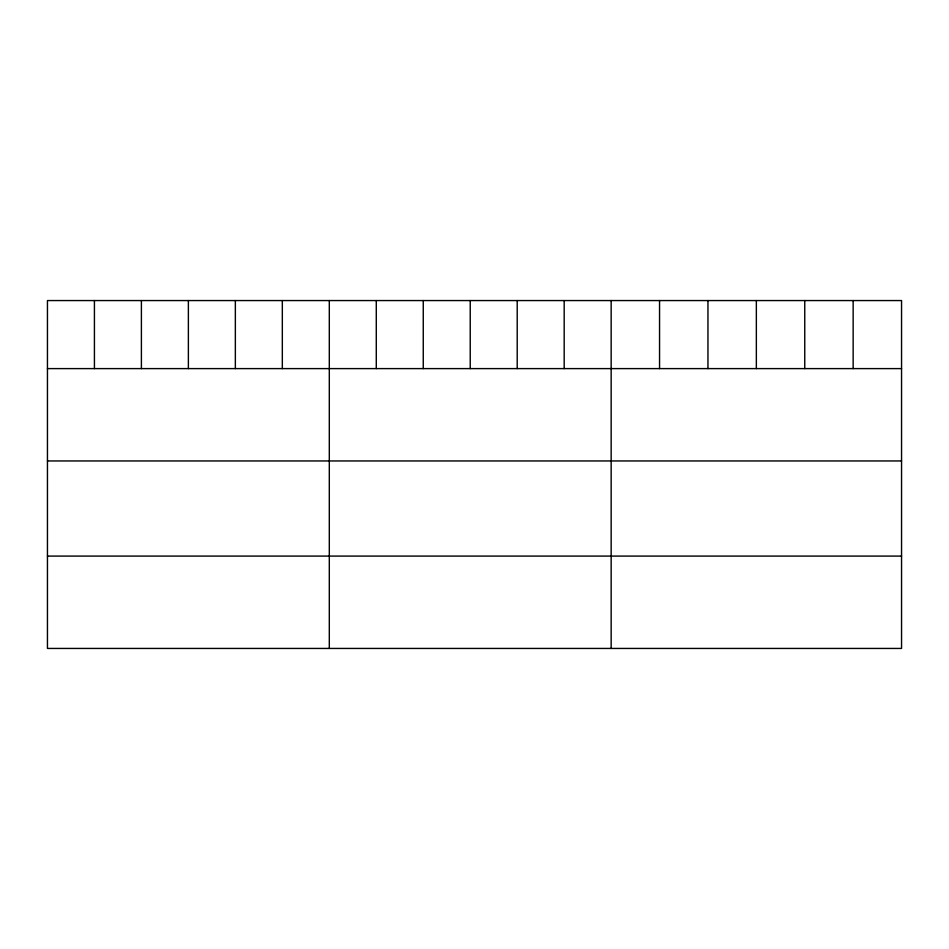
<?xml version="1.0" encoding="UTF-8"?>
<svg xmlns="http://www.w3.org/2000/svg" width="949" height="949" viewBox="0 0 949 949"><rect width="100%" height="100%" fill="white"/><g stroke="black" fill="none" stroke-linecap="round" stroke-linejoin="round"><path stroke-width="1.42" d="M901.55 368.603L901.55 648.44L47.45 648.44L47.45 300.56L901.55 300.56L901.55 368.603L47.45 368.603M47.45 460.953L901.55 460.953M47.45 556.09L901.55 556.09M853.151 300.56L853.151 368.603M804.752 300.56L804.752 368.603M756.353 300.56L756.353 368.603M707.954 300.56L707.954 368.603M659.555 300.56L659.555 368.603M611.156 300.56L611.156 648.44M564.181 300.56L564.181 368.603M517.205 300.56L517.205 368.603M470.229 300.56L470.229 368.603M423.254 300.56L423.254 368.603M376.279 300.56L376.279 368.603M329.303 300.56L329.303 648.44M282.327 300.56L282.327 368.603M235.352 300.56L235.352 368.603M188.377 300.56L188.377 368.603M141.401 300.56L141.401 368.603M94.425 300.56L94.425 368.603"/></g></svg>
